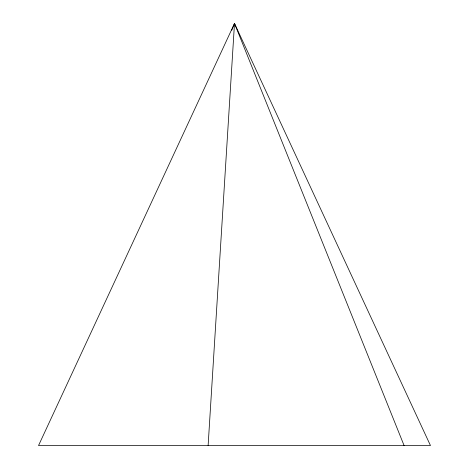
<?xml version="1.0" encoding="UTF-8"?>
<svg xmlns="http://www.w3.org/2000/svg" width="469" height="469" viewBox="0 0 469 469"><rect width="100%" height="100%" fill="white"/><g stroke="black" fill="none" stroke-linecap="round" stroke-linejoin="round"><path stroke-width="0.7" d="M208.119 445.55L234.5 23.45L430.466 445.55L38.534 445.55L234.5 23.45L404.085 445.55M231.768 30.245L234.5 23.45"/></g></svg>
